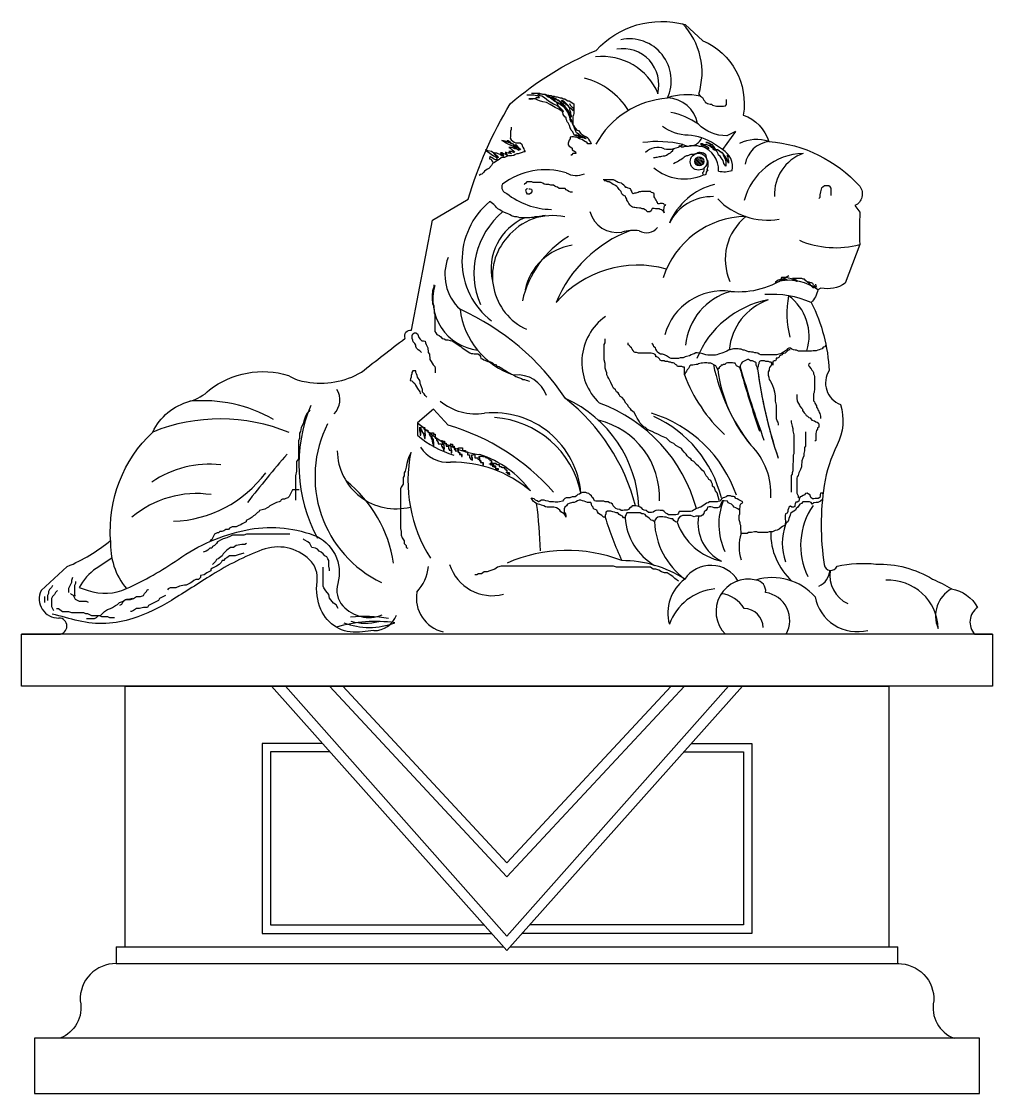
# Model space of a CAD drawing. Extents: x 464 to 1100, y 1691 to 2393.
import ezdxf

# ---------------------------------------------------------------- set-up
doc = ezdxf.new("R2010")
doc.units = 0
doc.header["$LTSCALE"] = 10
doc.header["$MEASUREMENT"] = 0
for name, color, linetype in [('3', 3, 'CONTINUOUS'), ('4', 4, 'CONTINUOUS'), ('7', 7, 'CONTINUOUS')]:
    doc.layers.add(name, color=color, linetype=linetype)

msp = doc.modelspace()

# ---------------------------------------------------------------- hatches: boundary and pattern name
at = {"layer": '3'}
h = msp.add_hatch(dxfattribs=at)
h.set_pattern_fill('ANSI31', color=256, scale=7.423256, style=0)
h.set_pattern_definition([(135, (1224.5491, -2083.4628), (0.65612932, 0.65612932), [])])
h.paths.add_polyline_path([(904.66, 2301.66, 1), (910.57, 2301.66, 1)])

# ---------------------------------------------------------------- linework, layer by layer
for q in [(727.85, 2126.68), (723.17, 2122.29)]:
    msp.add_line((723.17, 2130.53), q, dxfattribs=at)
for points in [[(822.58, 2339.66), (823.13, 2338.57), (824.22, 2337.48), (825.04, 2336.66), (825.04, 2334.75), (824.22, 2335.57), (822.86, 2336.66), (821.76, 2338.02), (820.13, 2339.11), (818.76, 2340.2), (817.95, 2341.02), (817.4, 2341.84), (818.76, 2341.29), (819.58, 2340.48), (820.67, 2339.38), (821.76, 2338.29), (822.04, 2337.48), (822.58, 2336.66), (822.58, 2335.84), (822.86, 2335.02), (823.4, 2334.21), (823.4, 2332.84), (823.67, 2331.48), (823.67, 2330.66), (823.4, 2332.3), (822.31, 2334.48), (820.13, 2337.2), (818.49, 2339.11), (816.58, 2340.75), (815.22, 2341.84), (813.58, 2342.38), (812.76, 2342.93), (811.95, 2343.47), (813.85, 2342.66), (815.22, 2341.57), (816.85, 2340.75), (817.67, 2339.66), (818.76, 2338.57), (819.58, 2338.29), (819.86, 2336.93), (820.4, 2335.84), (821.49, 2334.75), (822.04, 2333.93), (822.86, 2333.12), (822.86, 2332.3), (823.13, 2331.21), (823.13, 2330.12), (823.4, 2329.03), (823.67, 2328.21), (823.67, 2327.39), (823.4, 2328.21), (822.86, 2330.66), (821.49, 2333.93), (819.58, 2336.66), (817.4, 2339.38), (815.76, 2341.29), (813.31, 2342.38), (811.95, 2343.47), (810.85, 2344.56), (810.04, 2344.56), (809.22, 2344.84), (808.13, 2344.84), (807.31, 2345.11), (808.67, 2344.02), (810.31, 2343.2), (813.04, 2341.02), (815.49, 2339.93), (816.85, 2338.84), (818.49, 2337.75), (819.31, 2336.93), (820.13, 2336.39), (820.67, 2335.57), (821.22, 2334.48), (821.76, 2333.12), (822.58, 2332.84), (822.58, 2332.03), (822.86, 2330.66), (823.13, 2329.84), (823.67, 2329.03), (824.22, 2327.39), (824.49, 2326.57), (824.76, 2325.76), (825.58, 2324.39), (825.86, 2323.03), (826.4, 2322.21), (826.67, 2321.39), (826.95, 2320.58), (827.76, 2320.3), (828.58, 2319.76), (829.13, 2318.94), (830.22, 2318.4), (831.04, 2318.12), (831.86, 2317.85), (832.67, 2317.31), (833.49, 2316.49), (832.67, 2316.76), (831.86, 2317.58), (830.76, 2317.58), (829.13, 2318.67), (828.31, 2318.67), (827.49, 2318.94), (825.86, 2318.94), (826.67, 2318.94), (828.58, 2318.12), (829.4, 2317.58), (830.22, 2317.58), (831.04, 2317.31), (831.86, 2317.31), (831.04, 2317.85), (829.95, 2318.4), (829.13, 2318.4), (828.31, 2318.67), (825.86, 2318.67), (825.58, 2319.49), (825.04, 2320.3), (824.76, 2321.12), (823.67, 2322.21), (823.13, 2323.58), (822.58, 2325.21), (821.76, 2326.85), (821.22, 2327.66), (820.95, 2328.48), (820.4, 2329.3), (820.4, 2330.12), (819.58, 2330.93), (818.49, 2332.3), (818.22, 2333.93), (817.67, 2334.75), (816.58, 2335.84), (816.04, 2336.93), (815.49, 2337.75), (814.95, 2338.57), (814.95, 2339.38), (813.85, 2340.75), (812.49, 2342.11), (811.13, 2343.2), (809.49, 2343.47), (807.31, 2344.84), (806.49, 2345.38), (804.85, 2345.65), (801.85, 2345.65), (803.22, 2344.84), (804.58, 2344.56), (806.22, 2343.47), (808.95, 2341.29), (812.22, 2339.38), (814.67, 2338.29), (816.04, 2337.2), (817.13, 2336.11), (818.22, 2335.02), (818.49, 2334.21), (817.13, 2334.75), (815.76, 2335.84), (813.31, 2336.93), (810.04, 2338.84), (807.58, 2340.2), (805.13, 2340.75), (802.95, 2341.29), (801.85, 2341.84), (801.04, 2342.11), (800.22, 2342.66), (796.13, 2342.66), (796.94, 2342.38), (797.76, 2342.66), (798.58, 2342.66), (799.4, 2342.93), (800.22, 2342.93), (801.04, 2343.47), (802.95, 2343.47), (801.85, 2344.56), (801.04, 2344.56), (799.4, 2345.11), (794.76, 2345.11)], [(787.4, 2312.94), (788.22, 2312.13), (788.76, 2311.31), (789.31, 2310.49), (790.13, 2309.95), (790.67, 2309.13), (789.58, 2310.49), (788.49, 2310.76), (787.13, 2311.85), (786.04, 2312.94), (784.67, 2313.49), (784.13, 2314.31), (783.31, 2314.58), (782.49, 2315.13), (781.67, 2315.13), (782.76, 2314.85), (783.58, 2314.04), (784.4, 2313.49), (786.04, 2312.94), (787.13, 2311.85), (787.94, 2311.58), (788.76, 2310.49), (789.04, 2309.67), (789.58, 2308.86), (787.94, 2309.95), (787.13, 2310.49), (785.49, 2311.58), (783.03, 2312.67), (780.85, 2313.76), (779.22, 2314.85), (778.4, 2315.4), (779.49, 2315.4), (780.31, 2315.13), (781.67, 2314.58), (783.31, 2314.04), (784.67, 2313.49), (785.76, 2313.22), (786.04, 2312.4), (787.13, 2310.76), (787.67, 2309.95), (786.85, 2309.95), (785.49, 2310.49), (784.67, 2310.76), (783.03, 2310.76), (784.4, 2309.95), (785.22, 2309.13), (786.04, 2308.58), (786.85, 2307.77), (786.04, 2307.49), (784.67, 2308.04), (783.03, 2308.04), (783.85, 2307.49), (784.67, 2306.68), (783.58, 2306.95), (782.49, 2306.95), (781.67, 2307.22), (780.85, 2307.77), (780.85, 2306.95), (781.67, 2306.4), (781.94, 2305.59), (780.58, 2306.4), (779.49, 2306.68), (778.4, 2307.22), (777.58, 2307.22), (778.4, 2306.4), (779.22, 2305.86), (779.49, 2305.04), (778.67, 2305.04), (777.31, 2306.13), (775.94, 2306.68), (775.13, 2306.95), (774.31, 2306.95), (773.49, 2307.22), (774.03, 2306.4), (775.13, 2305.59), (775.67, 2304.77), (775.94, 2303.95), (775.4, 2304.77), (774.03, 2305.86), (773.22, 2306.95), (771.58, 2308.04), (769.13, 2308.58), (767.76, 2309.13), (768.58, 2308.31), (769.67, 2307.77), (770.49, 2306.95), (771.31, 2306.4), (772.94, 2305.31), (773.76, 2305.04), (774.58, 2304.5), (775.13, 2303.68), (775.13, 2302.86), (774.31, 2302.59), (772.94, 2303.4), (772.13, 2303.95), (771.31, 2304.22), (770.49, 2304.77), (770.22, 2303.4), (771.31, 2303.13), (771.85, 2302.04), (772.4, 2301.22), (772.67, 2301.5)], [(925.77, 2305.67), (926.44, 2304.66), (926.44, 2303.31), (926.78, 2301.96), (926.78, 2300.61), (926.44, 2301.62), (925.77, 2302.63), (925.43, 2303.64), (924.75, 2304.66), (923.4, 2306.68), (922.39, 2307.36), (921.37, 2308.03), (920.36, 2308.71), (918.67, 2309.05), (917.66, 2309.05), (916.65, 2309.72), (918, 2309.72), (919.69, 2309.38), (920.7, 2308.71), (921.71, 2308.03), (922.73, 2307.7), (923.06, 2306.68), (923.4, 2305.67), (924.08, 2304.66), (924.75, 2302.63), (925.09, 2300.94), (925.09, 2298.58), (923.74, 2300.27), (923.4, 2302.29), (922.05, 2303.98), (921.37, 2304.99), (920.36, 2305.67), (920.02, 2306.68), (919.35, 2308.03), (918.33, 2309.05), (917.32, 2309.72), (916.65, 2310.73), (915.63, 2311.41), (914.96, 2312.42), (913.94, 2313.43), (912.93, 2314.11), (911.92, 2314.11), (912.93, 2314.11), (913.94, 2313.77), (914.96, 2313.1), (915.97, 2312.76), (916.98, 2311.41), (917.66, 2310.4), (918.33, 2309.38), (917.32, 2310.06), (916.31, 2310.4), (914.28, 2311.75), (912.59, 2312.42), (910.56, 2312.42), (909.55, 2313.1), (908.54, 2313.1), (909.55, 2312.42), (910.9, 2312.08), (912.59, 2311.41), (913.6, 2311.07), (913.94, 2310.06), (912.59, 2310.4), (911.58, 2310.73), (909.89, 2311.41), (907.86, 2311.41), (906.51, 2311.75), (901.44, 2311.75), (900.43, 2311.41), (898.07, 2311.41), (897.05, 2311.07), (896.04, 2311.07), (895.03, 2311.75), (894.01, 2311.41)], [(890.99, 2309.69), (890.24, 2309.13), (890.05, 2308.39), (889.3, 2307.64), (888.56, 2307.08), (887.81, 2306.52), (887.06, 2306.14), (886.31, 2305.58), (885.57, 2305.21), (884.82, 2305.02), (884.07, 2305.02), (882.95, 2304.84), (882.2, 2304.65), (881.46, 2304.65), (879.96, 2304.28), (879.21, 2304.28), (878.47, 2304.09), (877.72, 2304.09)], [(912.85, 2296.25), (913.41, 2298.49), (913.41, 2301.48), (913.23, 2302.22), (912.66, 2302.97), (912.48, 2303.72), (912.48, 2304.46), (912.29, 2305.21), (911.92, 2305.96), (910.42, 2307.08), (909.67, 2307.26), (908.93, 2307.26), (908.18, 2307.45), (907.43, 2307.45), (906.68, 2307.26), (905.94, 2306.7), (905.19, 2306.52), (904.44, 2306.33), (903.69, 2306.14), (902.2, 2306.14), (901.45, 2305.96), (900.7, 2305.58), (899.96, 2305.4), (899.21, 2305.21), (898.46, 2304.84), (897.71, 2304.46), (897.15, 2303.72), (896.41, 2303.34), (895.66, 2302.78), (894.91, 2302.41), (894.16, 2301.85), (893.42, 2301.48), (892.67, 2301.1), (891.92, 2300.73), (890.8, 2300.17)], [(824.6, 2281.55), (823.36, 2281.55), (822.3, 2281.9), (821.42, 2282.61), (820.53, 2282.96), (819.82, 2283.85), (818.94, 2283.85), (817.7, 2284.02), (815.93, 2284.02), (814.86, 2284.73), (813.98, 2285.09), (813.09, 2285.44), (812.21, 2286.15), (810.44, 2286.15), (809.2, 2286.5), (807.25, 2286.5), (806.19, 2286.86), (805.3, 2287.39), (804.06, 2287.74), (800.16, 2287.74), (798.92, 2287.92), (798.04, 2288.27), (794.67, 2288.27), (794.14, 2287.39), (793.26, 2286.68), (793.08, 2286.5)], [(806.72, 2266.33), (804.95, 2265.97), (804.06, 2265.62), (803, 2265.62), (802.11, 2265.26), (799.99, 2265.26), (799.1, 2264.91), (797.86, 2264.91), (796.62, 2264.73), (790.07, 2264.73), (789.01, 2265.09), (788.12, 2265.26), (786.88, 2265.26), (784.76, 2265.97), (783.87, 2266.68), (782.99, 2267.21), (781.75, 2267.56), (780.15, 2268.27), (778.91, 2268.63), (778.03, 2269.33), (776.96, 2270.04), (775.72, 2270.57), (774.84, 2271.46), (774.13, 2272.34), (773.07, 2273.4), (772.18, 2274.11), (771.3, 2274.82), (770.41, 2275.35), (770.41, 2275.53)], [(983.83, 2221.32), (984.04, 2220.22), (984.48, 2219.35), (983.61, 2219.79), (982.51, 2220.88), (982.07, 2221.76), (981.2, 2222.19), (980.11, 2222.41), (979.23, 2222.85), (979.45, 2221.76), (980.11, 2220.88), (981.2, 2220.44), (981.86, 2219.57), (982.51, 2218.69), (981.64, 2219.57), (980.76, 2220.44), (980.11, 2221.76), (978.79, 2222.41), (977.26, 2223.72), (976.6, 2224.6), (975.73, 2224.6), (974.85, 2225.04), (968.73, 2225.04), (970.04, 2224.6), (971.35, 2223.94), (972.23, 2223.29), (971.35, 2223.07), (970.48, 2223.94), (969.16, 2224.38), (968.07, 2224.82), (966.1, 2225.25), (965.01, 2225.69), (961.5, 2225.69), (961.07, 2224.82), (963.69, 2224.82), (964.57, 2224.6), (965.44, 2223.94), (964.57, 2223.72), (963.26, 2224.16), (960.19, 2224.16), (959.32, 2223.94), (958.44, 2223.29), (957.57, 2222.63), (957.35, 2222.19)], [(733.72, 2220.89), (733.72, 2219.24), (733.39, 2218.26), (733.06, 2216.94), (733.06, 2215.96), (732.74, 2214.65), (732.74, 2211.03), (733.06, 2209.39), (733.06, 2208.41), (733.72, 2207.09), (733.72, 2205.78), (734.05, 2204.14), (734.05, 2202.49), (734.38, 2201.51), (734.38, 2190.34), (735.04, 2189.36), (735.69, 2188.37), (737.34, 2187.72), (738.32, 2186.73), (739.31, 2185.74), (740.62, 2185.42), (741.61, 2184.76), (742.92, 2184.76), (744.57, 2184.43), (745.55, 2184.1), (746.54, 2183.77), (747.52, 2183.12), (748.51, 2182.46), (749.5, 2181.8), (750.48, 2181.15), (751.47, 2180.49), (752.45, 2179.5), (753.44, 2178.85), (756.4, 2176.88), (757.38, 2176.22), (758.37, 2175.89), (759.35, 2175.89), (760.34, 2175.56), (762.64, 2175.56), (763.63, 2174.91), (764.28, 2173.92), (764.61, 2172.61), (765.6, 2172.28), (766.58, 2171.62), (767.57, 2171.29), (769.21, 2170.64), (770.86, 2170.31), (772.17, 2169.65), (773.16, 2168.99), (774.14, 2168.67), (775.13, 2167.68), (776.44, 2167.35), (777.43, 2166.7), (778.41, 2166.37), (779.4, 2165.38), (780.39, 2165.05), (781.37, 2164.4), (782.36, 2163.74), (783.67, 2163.08), (784.66, 2162.43), (785.64, 2162.1), (787.62, 2160.78), (789.26, 2160.13), (791.23, 2159.47), (792.22, 2158.81), (793.2, 2158.81), (794.19, 2158.49), (795.17, 2158.16), (796.16, 2157.83), (796.49, 2157.5)], [(920.73, 2079.78), (920.11, 2082.25), (919.49, 2084.72), (918.25, 2085.96), (917.64, 2087.81), (916.4, 2089.04), (916.4, 2090.28), (915.78, 2091.51), (915.17, 2092.75), (913.93, 2093.37), (913.31, 2094.6), (912.08, 2095.84), (911.46, 2097.07), (910.84, 2098.31), (909.61, 2099.54), (908.37, 2100.78), (907.13, 2102.01), (905.9, 2103.25), (904.05, 2105.1), (902.81, 2105.72), (902.19, 2106.95), (900.96, 2107.57), (899.72, 2108.8), (899.1, 2110.04), (897.87, 2111.27), (896.63, 2112.51), (896.01, 2113.74), (894.78, 2114.36), (892.31, 2115.59), (891.07, 2116.83), (889.84, 2117.45), (888.6, 2118.06), (887.36, 2119.3), (886.13, 2120.53), (883.04, 2121.77), (880.57, 2123), (878.71, 2123.62), (876.86, 2124.86), (875.01, 2125.47), (873.77, 2126.09), (872.54, 2127.33), (871.3, 2127.94), (870.06, 2129.18), (868.83, 2130.41), (868.21, 2131.65), (866.98, 2133.5), (866.36, 2134.73), (865.12, 2137.2), (863.27, 2138.44), (862.65, 2139.67), (861.42, 2140.91), (860.8, 2142.14), (859.56, 2143.38), (858.33, 2145.85), (857.09, 2147.08), (855.86, 2147.7), (855.24, 2148.94), (854.62, 2150.17), (853.38, 2150.79), (852.77, 2152.02), (851.53, 2153.26), (850.91, 2154.49), (849.68, 2156.96), (849.06, 2158.2), (848.44, 2159.43), (847.82, 2160.67), (847.21, 2161.9), (847.21, 2163.14), (846.59, 2164.37), (845.97, 2166.22), (845.97, 2169.31), (845.35, 2171.78), (845.35, 2181.66), (845.97, 2182.9), (845.97, 2185.37)], [(967.28, 2178.24), (966.44, 2178.24), (965.6, 2177.82), (963.92, 2176.15), (962.24, 2175.73), (961.82, 2174.89), (960.98, 2174.47), (960.14, 2174.05), (959.72, 2173.21), (958.88, 2172.79), (958.04, 2172.79), (958.04, 2171.95), (957.62, 2171.11), (956.78, 2171.11), (955.94, 2170.69), (955.94, 2168.18), (955.94, 2169.02), (955.1, 2169.44), (954.69, 2170.27), (953.85, 2170.27), (953.01, 2170.69), (951.33, 2170.69), (950.49, 2171.11), (947.97, 2171.11), (947.13, 2170.69), (946.71, 2169.85), (946.71, 2169.02), (946.29, 2168.18), (946.29, 2167.34), (945.87, 2166.5), (945.87, 2165.66), (945.87, 2166.5), (945.45, 2167.34), (945.03, 2168.18), (945.03, 2169.85), (944.19, 2170.27), (942.51, 2171.11), (941.26, 2171.11), (940, 2171.95), (939.16, 2171.95), (937.48, 2171.11), (936.64, 2170.69), (935.8, 2170.27), (935.38, 2169.44), (934.96, 2168.6), (934.54, 2167.76), (934.54, 2166.92), (933.7, 2166.92), (932.86, 2167.34), (932.02, 2167.76), (931.6, 2168.6), (931.18, 2169.44), (930.34, 2169.44), (929.51, 2169.85), (926.15, 2169.85), (925.31, 2169.44), (924.47, 2168.6), (923.63, 2168.6), (922.79, 2168.18), (921.95, 2168.18), (921.53, 2167.34), (920.69, 2166.92), (920.69, 2166.08), (919.85, 2166.08), (919.85, 2165.24), (919.43, 2166.08), (918.59, 2167.76), (915.24, 2169.44), (913.56, 2169.44), (912.72, 2169.85), (911.04, 2169.85), (909.78, 2169.44), (908.94, 2169.44), (907.26, 2169.02), (906.42, 2168.6), (905.58, 2168.6), (903.49, 2168.18), (902.23, 2168.18), (901.39, 2167.76), (900.97, 2166.92), (900.55, 2166.08), (899.71, 2165.24), (899.29, 2164.4), (898.87, 2163.56), (898.45, 2162.72), (898.03, 2161.89), (898.03, 2166.92), (897.19, 2166.92), (896.35, 2167.34), (893.41, 2167.34), (892.99, 2168.18), (892.15, 2168.6), (891.32, 2169.44), (890.48, 2169.85), (889.64, 2169.85), (888.8, 2170.27), (887.96, 2170.27), (887.12, 2170.69), (885.44, 2170.69), (884.6, 2171.11), (882.92, 2171.11), (882.08, 2171.53), (881.66, 2172.37), (880.82, 2173.21), (879.98, 2173.63), (879.14, 2173.63), (879.14, 2174.47), (878.73, 2175.31), (877.89, 2175.73), (876.21, 2176.15), (867.81, 2176.15), (866.55, 2176.57), (865.72, 2176.57), (864.88, 2176.98), (864.46, 2177.82), (863.62, 2178.66), (863.2, 2179.5), (862.36, 2180.34), (861.94, 2181.18), (861.1, 2181.6), (861.1, 2182.86)], [(980.3, 2169.59), (979.45, 2169.02), (979.17, 2168.17), (979.74, 2167.32), (980.87, 2165.91), (981.43, 2165.06), (982, 2164.21), (982.57, 2163.36), (982.57, 2162.51), (982.85, 2161.66), (983.13, 2160.82), (983.13, 2152.04), (982.85, 2151.19), (982.85, 2150.35), (982.57, 2149.5), (982.57, 2144.97), (983.13, 2144.12), (983.42, 2143.27), (984.55, 2141.57), (984.55, 2140.72), (985.12, 2139.88), (985.4, 2139.03), (985.97, 2138.18), (986.25, 2137.33), (986.53, 2136.48), (986.81, 2135.63), (987.1, 2134.78), (987.1, 2133.37)], [(959.63, 2128.84), (959.63, 2129.69), (959.35, 2130.82), (958.78, 2131.67), (958.22, 2133.08), (958.22, 2142.14), (957.65, 2144.69), (957.65, 2148.08), (957.08, 2150.63), (956.52, 2152.89), (955.95, 2154.59), (954.82, 2157.14), (954.25, 2157.99), (953.69, 2158.83), (953.4, 2160.25), (953.12, 2161.38), (953.12, 2163.93), (953.69, 2165.06), (953.69, 2165.91), (953.97, 2166.76), (954.54, 2167.61), (955.1, 2168.46), (955.1, 2169.02)], [(971.52, 2148.93), (971.52, 2146.38), (971.81, 2144.97), (972.09, 2144.12), (973.22, 2142.14), (973.51, 2141.29), (974.64, 2140.16), (975.21, 2139.31), (975.21, 2138.46), (976.34, 2137.05), (977.19, 2136.2), (977.75, 2135.35), (978.6, 2134.78), (979.45, 2133.93), (980.3, 2133.65), (981.43, 2132.23), (982.28, 2131.95), (983.13, 2131.67), (983.98, 2131.1), (984.83, 2130.82), (985.68, 2130.25), (985.97, 2129.4), (985.97, 2127.71), (985.12, 2127.14), (985.12, 2126.29), (984.55, 2125.44), (984.27, 2124.59), (983.98, 2123.18), (983.98, 2118.93), (983.42, 2118.37)], [(652.59, 2139.06), (651.97, 2137.82), (650.74, 2136.59), (649.5, 2134.12), (648.89, 2132.27), (648.27, 2129.8), (647.03, 2127.33), (646.41, 2124.86), (645.8, 2123.62), (645.8, 2120.53), (645.18, 2118.68), (645.18, 2106.95), (643.94, 2105.1), (643.94, 2098.92), (643.33, 2095.84), (643.33, 2079.78)], [(724.35, 2127.63), (724.35, 2125.03), (724.64, 2125.03), (724.64, 2124.17), (724.93, 2124.17), (724.93, 2122.44), (725.22, 2122.44), (725.22, 2127.63), (725.22, 2126.19), (725.8, 2126.19), (725.8, 2125.32), (726.09, 2125.32), (726.09, 2124.46), (726.66, 2124.46), (726.66, 2123.59), (726.95, 2123.59), (726.95, 2122.73), (727.24, 2122.73), (727.24, 2121.86), (727.53, 2121.86), (727.53, 2121), (727.82, 2121), (727.82, 2120.13), (728.1, 2120.13), (728.1, 2121.86), (728.39, 2121.86), (728.39, 2123.3), (728.1, 2123.3), (728.1, 2125.9), (727.82, 2125.9), (727.82, 2127.63), (727.82, 2126.47), (728.1, 2126.47), (728.1, 2125.61), (729.83, 2125.61), (729.83, 2124.46), (730.7, 2124.46), (730.7, 2122.73), (731.28, 2122.73), (731.28, 2121.86), (731.85, 2121.86), (731.85, 2121), (732.14, 2121), (732.14, 2120.13), (732.43, 2120.13), (732.43, 2119.27), (732.72, 2119.27), (732.72, 2118.12), (733.01, 2118.12), (733.01, 2116.96), (733.29, 2116.96), (733.29, 2114.95), (733.87, 2114.95), (733.87, 2118.12), (733.58, 2118.12), (733.58, 2119.84), (733.01, 2119.84), (733.01, 2120.71), (732.72, 2120.71), (732.72, 2122.73), (732.14, 2122.73), (732.14, 2123.59), (731.56, 2123.59), (732.43, 2123.59), (732.43, 2123.88), (733.58, 2123.88), (733.58, 2123.01), (734.74, 2123.01), (734.74, 2120.42), (735.6, 2120.42), (735.6, 2118.98), (736.18, 2118.98), (736.18, 2118.12), (736.76, 2118.12), (736.76, 2116.67), (738.77, 2116.67), (738.77, 2115.23), (739.35, 2115.23), (739.35, 2114.37), (739.93, 2114.37), (739.93, 2113.22), (740.22, 2113.22), (740.22, 2112.35), (740.5, 2112.35), (740.5, 2113.5), (740.79, 2113.5), (740.79, 2114.37), (740.5, 2114.37), (740.5, 2116.1), (739.93, 2116.1), (739.93, 2116.96), (739.64, 2116.96), (739.64, 2117.83), (739.35, 2117.83), (739.35, 2118.69), (738.77, 2118.69), (739.64, 2118.69), (739.64, 2118.4), (740.79, 2118.4), (740.79, 2117.25), (741.95, 2117.25), (741.95, 2115.23), (743.39, 2115.23), (743.39, 2113.5), (743.96, 2113.5), (743.96, 2112.64), (745.12, 2112.64), (745.12, 2110.91), (745.69, 2110.91), (745.69, 2112.64), (745.41, 2112.64), (745.41, 2113.5), (745.12, 2113.5), (745.12, 2115.52), (744.83, 2115.52), (744.83, 2116.39), (744.54, 2116.39), (745.98, 2116.39), (745.98, 2115.23), (747.14, 2115.23), (747.14, 2113.22), (747.71, 2113.22), (747.71, 2112.06), (749.73, 2112.06), (749.73, 2111.2), (750.6, 2111.2), (750.6, 2109.76), (752.04, 2109.76), (752.04, 2108.32), (752.33, 2108.32), (752.33, 2109.76), (751.17, 2109.76), (751.17, 2110.91), (750.02, 2110.91), (750.02, 2112.64), (749.73, 2112.64), (749.73, 2113.5), (749.16, 2113.5), (750.02, 2113.5), (750.02, 2114.08), (752.62, 2114.08), (752.62, 2112.35), (754.63, 2112.35), (754.63, 2111.49), (755.79, 2111.49), (755.79, 2109.47), (757.23, 2109.47), (757.23, 2107.45), (757.81, 2107.45), (757.81, 2106.59), (758.96, 2106.59), (758.96, 2105.72), (758.96, 2106.88), (759.25, 2106.88), (759.25, 2107.74), (758.67, 2107.74), (758.67, 2109.47), (759.54, 2109.47), (759.54, 2109.76), (760.69, 2109.76), (760.69, 2107.45), (762.71, 2107.45), (762.71, 2106.59), (763.57, 2106.59), (763.57, 2106.01), (764.44, 2106.01), (764.44, 2104.57), (765.88, 2104.57), (765.88, 2102.84), (766.46, 2102.84), (766.46, 2104.28), (764.73, 2104.28), (764.73, 2105.43), (763.86, 2105.43), (763.86, 2107.45), (763.57, 2107.45), (763.57, 2108.32), (763.29, 2108.32), (764.15, 2108.32), (764.15, 2108.6), (765.88, 2108.6), (765.88, 2108.32), (767.61, 2108.32), (767.61, 2107.74), (768.48, 2107.74), (768.48, 2107.45), (769.34, 2107.45), (769.34, 2106.88), (770.5, 2106.88), (770.5, 2105.72), (771.65, 2105.72), (771.65, 2103.71), (772.8, 2103.71), (772.8, 2102.26), (774.24, 2102.26), (774.24, 2100.53), (775.97, 2100.53), (775.97, 2099.67), (774.53, 2099.67), (774.53, 2101.11), (773.67, 2101.11), (773.67, 2101.69), (772.51, 2101.69), (772.51, 2102.84), (771.07, 2102.84), (771.07, 2103.42), (770.21, 2103.42), (770.21, 2103.71), (771.07, 2103.71), (771.07, 2104.28), (772.23, 2104.28), (772.23, 2103.99), (774.53, 2103.99), (774.53, 2103.42), (775.4, 2103.42), (775.4, 2103.13), (776.55, 2103.13), (776.55, 2101.98), (777.99, 2101.98), (777.99, 2101.4), (778.86, 2101.4), (778.86, 2101.11), (780.01, 2101.11), (780.01, 2100.25), (780.88, 2100.25), (780.88, 2099.38), (781.74, 2099.38), (781.74, 2097.94), (782.03, 2097.94), (782.03, 2097.08), (783.47, 2097.08), (783.47, 2096.21), (783.47, 2097.65), (781.45, 2097.65), (781.45, 2098.23)], [(967.84, 2131.95), (967.84, 2130.82), (968.41, 2128.27), (968.98, 2126.86), (968.98, 2125.16), (969.54, 2122.61), (969.54, 2110.16), (969.26, 2109.31), (969.26, 2104.79), (968.98, 2103.94), (968.98, 2099.13), (968.41, 2097.71), (968.41, 2096.86), (967.84, 2096.01), (967.84, 2084.98)], [(977.19, 2124.59), (977.19, 2115.26), (976.62, 2114.41), (976.62, 2112.14), (976.05, 2110.45), (976.05, 2108.75), (975.49, 2107.33), (974.92, 2105.63), (974.92, 2104.22), (974.64, 2103.37), (974.64, 2101.67), (974.07, 2099.97), (972.94, 2097.71), (972.37, 2096.01), (971.81, 2095.16), (971.52, 2094.32), (971.52, 2084.41), (972.09, 2083.56), (972.37, 2082.71), (972.37, 2081.3)], [(718.7, 2110.65), (717.46, 2108.18), (716.85, 2106.33), (716.23, 2103.86), (715.61, 2101.39), (714.99, 2098.92), (714.37, 2097.69), (714.37, 2095.84), (713.76, 2094.6), (713.76, 2090.28), (712.52, 2088.43), (711.9, 2087.19), (711.9, 2061.26), (712.52, 2059.41), (712.52, 2056.94), (713.14, 2055.08), (714.37, 2053.23), (714.37, 2051.38), (715.61, 2050.15), (715.61, 2048.91), (716.85, 2048.29)], [(934.12, 2073.32), (933.03, 2074.05), (931.58, 2074.77), (930.5, 2075.14), (929.77, 2076.22), (928.68, 2077.31), (927.6, 2077.67), (926.51, 2078.03), (926.15, 2079.12), (923.97, 2079.48), (922.89, 2079.48), (922.16, 2078.4), (921.8, 2077.31), (921.44, 2076.22), (920.71, 2075.14), (919.62, 2074.77), (917.45, 2074.77), (916.36, 2075.14), (915.27, 2075.5), (914.19, 2075.5), (913.1, 2075.14), (912.74, 2074.05), (912.01, 2072.96), (910.93, 2072.24), (910.56, 2071.15), (909.84, 2070.07), (908.75, 2069.34), (905.49, 2069.34), (904.4, 2068.98), (903.32, 2069.34), (902.23, 2069.7), (896.79, 2069.7), (895.71, 2069.34), (894.62, 2068.62), (893.89, 2067.53), (893.53, 2066.44), (893.17, 2065.36), (892.08, 2065.72), (891, 2066.44), (890.27, 2067.53), (889.18, 2067.53), (887.01, 2068.25), (885.92, 2068.62), (884.83, 2068.62), (883.75, 2068.98), (881.57, 2068.98), (880.49, 2068.62), (879.4, 2067.89), (878.67, 2066.81), (878.31, 2065.72), (877.22, 2066.44), (876.14, 2066.81), (875.05, 2067.89), (873.96, 2068.62), (872.88, 2069.34), (872.15, 2070.43), (871.06, 2070.79), (869.98, 2070.79), (868.89, 2071.51), (860.19, 2071.51), (859.83, 2070.43), (859.11, 2069.34), (859.11, 2068.25), (858.02, 2068.25), (857.29, 2069.34), (856.21, 2069.7), (855.12, 2070.43), (854.39, 2071.51), (853.31, 2071.51), (852.22, 2071.88), (851.13, 2072.24), (849.68, 2072.6), (847.51, 2072.6), (846.42, 2071.88), (846.42, 2070.79), (846.06, 2069.7), (846.06, 2068.62), (844.97, 2068.62), (843.89, 2069.7), (842.8, 2070.43), (841.71, 2071.15), (840.99, 2072.24), (840.62, 2073.32), (838.45, 2074.05), (838.09, 2075.14), (837.36, 2076.22), (837, 2077.31), (836.64, 2078.4), (834.46, 2078.4), (833.38, 2078.76), (832.29, 2079.12), (831.2, 2079.48), (830.11, 2079.84), (829.03, 2079.84), (827.94, 2079.48), (826.85, 2078.76), (825.77, 2078.4), (824.68, 2078.4), (822.5, 2077.67), (821.42, 2077.31), (820.69, 2076.22), (819.61, 2075.14), (819.24, 2074.05), (819.24, 2071.88), (819.97, 2070.79), (820.33, 2069.7), (820.33, 2068.62), (819.97, 2069.7), (819.24, 2070.79), (818.16, 2071.51), (817.07, 2072.24), (816.34, 2073.32), (815.26, 2074.05), (814.17, 2074.77), (812.36, 2075.14), (808.01, 2075.14), (806.92, 2075.5), (805.83, 2076.22), (804.39, 2076.58), (803.3, 2076.95), (802.21, 2077.31), (801.12, 2077.67), (800.04, 2078.4), (798.95, 2079.12), (798.22, 2080.21), (797.5, 2081.29)], [(988.48, 2080.21), (987.03, 2079.12), (985.22, 2078.4), (984.13, 2078.4), (982.68, 2078.03), (981.59, 2077.31), (980.87, 2078.4), (979.78, 2078.76), (975.43, 2078.76), (974.71, 2077.67), (973.62, 2077.31), (972.17, 2075.14), (971.08, 2074.41), (970.72, 2073.32), (969.63, 2072.6), (968.55, 2071.88), (967.46, 2071.15), (967.1, 2070.07), (966.73, 2068.98), (966.37, 2067.89), (966.01, 2066.81), (965.65, 2065.72), (964.56, 2065), (964.2, 2063.91), (963.83, 2063.55)], [(639.62, 2057.55), (611.2, 2057.55), (609.35, 2056.94), (601.93, 2056.94), (600.7, 2056.32), (598.22, 2055.08), (595.75, 2054.47), (594.52, 2053.85), (592.05, 2052.62), (591.43, 2051.38), (590.19, 2050.15), (588.96, 2049.53), (588.34, 2048.29), (587.1, 2048.29), (585.87, 2047.06), (584.63, 2046.44), (582.78, 2045.82)], [(611.2, 2051.38), (609.96, 2050.76), (608.11, 2050.76), (604.4, 2050.15), (602.55, 2048.91), (600.7, 2048.91), (598.22, 2047.06), (596.99, 2045.82), (595.75, 2044.59), (595.14, 2043.35), (592.66, 2041.5), (591.43, 2040.88), (590.81, 2039.65), (588.96, 2037.8)], [(665.57, 2033.47), (665.57, 2034.71), (664.95, 2036.56), (664.95, 2040.27), (664.33, 2041.5), (663.71, 2042.74), (662.48, 2043.35), (661.24, 2044.59), (660.01, 2045.82), (658.77, 2046.44), (657.54, 2047.68), (656.3, 2048.29), (653.83, 2048.91), (653.21, 2050.15), (652.59, 2051.38), (651.36, 2052.62), (648.89, 2053.85), (648.27, 2054.47)], [(609.35, 2045.21), (605.64, 2043.97), (603.78, 2043.35), (600.08, 2043.35), (598.22, 2042.12), (596.99, 2041.5), (596.37, 2040.27), (595.14, 2040.27), (594.52, 2039.03), (593.28, 2037.8), (591.43, 2036.56), (588.96, 2035.33), (587.72, 2034.71), (587.72, 2033.47), (585.25, 2032.24), (583.4, 2031), (580.93, 2030.39), (580.93, 2029.15), (579.69, 2027.92), (577.84, 2027.92), (576.6, 2027.3), (575.37, 2026.07), (574.13, 2025.45), (572.89, 2024.83), (571.66, 2024.21), (570.42, 2024.21), (567.33, 2023.6), (564.86, 2022.36), (561.16, 2022.36), (559.92, 2021.74), (559.3, 2021.13)], [(894.16, 2026.68), (891.69, 2028.53), (890.45, 2029.77), (888.6, 2031), (886.75, 2032.24), (884.89, 2032.24), (883.04, 2032.86), (881.19, 2034.09), (879.33, 2034.71), (877.48, 2034.71), (875.63, 2035.94), (853.38, 2035.94), (851.53, 2036.56), (778.01, 2036.56), (775.54, 2035.94), (773.69, 2034.71), (770.6, 2033.47), (768.74, 2032.86), (766.89, 2032.86), (765.04, 2031.62), (763.18, 2031.62), (761.95, 2031), (760.71, 2031)], [(497.09, 2029.15), (496.43, 2027.19), (496.43, 2025.88), (495.12, 2023.26), (494.47, 2021.95), (494.47, 2019.33)], [(671.13, 2008.78), (669.89, 2011.25), (668.04, 2012.48), (665.57, 2015.57), (664.95, 2018.04), (663.1, 2020.51), (661.86, 2022.36), (661.24, 2023.6), (661.24, 2035.94)], [(483.99, 2023.92), (483.34, 2022.61), (482.03, 2021.3), (481.37, 2019.99), (481.37, 2018.68), (480.72, 2017.37), (480.72, 2014.1)], [(499.05, 2026.53), (499.05, 2025.22), (498.4, 2023.92), (498.4, 2017.37), (499.05, 2017.37)], [(478.75, 2016.72), (478.75, 2012.79)], [(487.27, 2020.64), (485.96, 2019.33), (485.3, 2018.03), (483.99, 2016.72), (483.34, 2015.41), (483.34, 2010.17), (484.65, 2007.56)], [(507.57, 2012.79), (506.26, 2013.44), (501.67, 2013.44), (500.36, 2014.1), (499.05, 2014.75), (497.74, 2017.37), (496.43, 2018.03), (495.78, 2018.68)], [(506.26, 2002.32), (511.49, 2002.32), (512.8, 2002.97), (514.11, 2004.28), (515.42, 2004.28), (516.73, 2005.59), (518.04, 2006.9), (520.01, 2008.21), (521.97, 2008.86), (523.28, 2009.52), (525.25, 2010.83), (526.55, 2011.48), (527.86, 2012.79), (529.83, 2013.44), (531.79, 2014.75), (535.07, 2014.75), (537.03, 2015.41), (539, 2016.72), (541.62, 2016.72), (543.58, 2017.37), (544.23, 2018.68), (545.54, 2019.99), (546.2, 2021.3), (546.85, 2021.3)], [(536.38, 2015.41), (533.76, 2014.75), (532.45, 2014.75), (531.14, 2014.1), (529.83, 2012.79), (529.17, 2011.48), (527.86, 2010.83)], [(557.99, 2017.37), (556.68, 2016.72), (555.37, 2016.06), (554.06, 2015.41), (553.4, 2014.1), (552.09, 2013.44), (550.78, 2012.79), (549.47, 2012.14), (548.16, 2011.48), (546.85, 2010.83), (546.2, 2009.52), (543.58, 2009.52), (540.96, 2008.86), (539, 2008.86), (537.03, 2007.56), (535.72, 2006.9), (535.07, 2006.9)], [(486.61, 2008.86), (487.92, 2008.86), (490.54, 2006.9), (494.47, 2006.9), (496.43, 2006.25), (504.29, 2006.25), (505.6, 2005.59), (506.91, 2005.59), (509.53, 2004.28), (514.77, 2004.28), (516.08, 2003.63), (520.01, 2003.63), (521.32, 2002.97), (524.59, 2002.97)], [(636.68, 1958.09), (781.74, 1794.31), (926.81, 1958.09)], [(889.31, 1958.09), (781.74, 1842.36), (674.18, 1958.09)]]:
    msp.add_lwpolyline(points, dxfattribs=at)
for centre, radius, start, end in [((857.72, 2351.92), 23.51, 345.32917, 99.96199), ((844.15, 2330.63), 39.73, 22.70518, 96.35394), ((899.27, 2307.6), 37.77, 76.29381, 109.12933), ((890.78, 2285.19), 57.93, 93.98053, 151.40938), ((885.93, 2322.22), 21.08, 11.47125, 87.38525), ((880.37, 2244.29), 70.37, 76.35566, 97.96358), ((887.48, 2325.89), 16.26, 259.91029, 305.6832), ((945.19, 2291.26), 24.76, 71.08944, 116.72427), ((955.71, 2296.46), 18.39, 97.79635, 169.27058), ((977.21, 2265.5), 41.47, 92.0656, 165.23544), ((985.49, 2280.04), 28.62, 109.96812, 182.53388), ((806.92, 2249.4), 46.74, 73.07659, 127.09347), ((782.6, 2284.82), 4.28, 154.29146, 256.1375), ((802.42, 2236.72), 50.17, 129.64575, 231.97647), ((811.82, 2319.21), 49, 231.8767, 268.79387), ((916.18, 2247.22), 31.37, 88.39151, 153.59367), ((952.46, 2308.85), 45.62, 224.14148, 279.50115), ((812.44, 2228.42), 52.36, 129.82712, 203.11225), ((807.81, 2231.19), 36.53, 113.3331, 192.65548), ((938.77, 2208.17), 57.34, 90.54, 162.57657), ((960.43, 2237.53), 35.72, 128.42885, 203.92007), ((892.52, 2176.76), 85.08, 110.54917, 157.55188), ((810.46, 2226.5), 38.26, 138.42829, 245.46222), ((856.9, 2195.67), 66.7, 121.44817, 167.35535), ((830.29, 2209.59), 37.59, 98.83803, 167.85392), ((996.9, 2304.95), 59.8, 246.69782, 285.37745), ((867.38, 2162.96), 70.75, 74.54828, 139.13503), ((923, 2177.58), 39.34, 82.26673, 164.47818), ((939.24, 2177.27), 40.79, 105.56394, 174.38094), ((955.24, 2151.01), 63.6, 66.10225, 94.09507), ((1024.81, 2202.01), 59.79, 168.75747, 195.05773), ((947.25, 2187.41), 32.36, 342.41903, 54.22075), ((682.52, 2053.79), 165.86, 33.91768, 65.60267), ((964.58, 2149), 63.09, 100.8696, 157.93335), ((965.59, 2174.74), 38.45, 109.61135, 174.93763), ((1041.35, 2194.47), 127.09, 191.74558, 218.22932), ((1012.47, 2176.37), 93.28, 186.85414, 220.47567), ((1629.2, 2360.5), 721.53, 195.56261, 199.05784), ((1611.01, 2359.86), 703.45, 195.91898, 200.00417), ((1258.54, 2207.42), 315.49, 187.37562, 198.49638), ((1253.91, 2206.11), 310.69, 187.48124, 198.53848), ((788.58, 2141.75), 20.11, 19.31788, 96.01881), ((992.47, 2197.06), 100.78, 200.42943, 227.38682), ((659.04, 2145.54), 13.22, 316.54601, 30.76589), ((582.73, 2052.41), 92.55, 60.1254, 95.35889), ((745.69, 2102.94), 100.28, 157.24111, 208.57427), ((738.82, 2043.33), 131.25, 14.50639, 51.70201), ((786.76, 2072.07), 81.43, 2.46442, 65.78584), ((807.21, 2047.44), 102.16, 15.23693, 69.95194), ((772.9, 2079.65), 57.43, 4.84377, 95.81189), ((850.92, 2054.86), 85.83, 19.18079, 72.69629), ((844.53, 2061.99), 79.99, 13.9731, 65.37514), ((593.96, 2015), 118.04, 67.5842, 112.01623), ((732.91, 2095.19), 76.93, 153.22624, 244.2466), ((702.61, 1988.58), 146.02, 41.3799, 73.85205), ((769.4, 2072.05), 62, 11.58822, 86.13132), ((829.77, 2081.69), 51.85, 357.42688, 76.66187), ((764.46, 2169.89), 63.02, 229.05809, 253.914), ((909.5, 2084.03), 45.12, 356.5336, 44.80734), ((709.07, 2112.66), 38.49, 180.77649, 284.08061), ((810.69, 2092.51), 93.84, 168.43636, 212.65459), ((623.47, 2026.04), 84.88, 8.46203, 51.50072), ((961.99, 2064.1), 41.52, 158.24881, 205.44369), ((1020.21, 2050.14), 46.15, 145.39178, 205.97032), ((1043.45, 2127.95), 206.11, 196.72964, 205.17748), ((897.67, 2070.63), 38.64, 183.52508, 240.05552), ((927.88, 2067.85), 49.61, 182.46167, 233.14613), ((930.91, 2079.08), 40.16, 199.98359, 257.5157), ((934.94, 2065), 28.16, 171.12492, 243.16489), ((963.06, 2049.16), 29.3, 162.37438, 196.78697), ((997.08, 2058.32), 42.64, 179.10944, 227.6284), ((998.06, 2051.53), 36.05, 159.92537, 199.57118), ((701.98, 2039.23), 28.49, 316.63171, 354.20739), ((772.05, 2046.48), 29.21, 197.32792, 284.72407), ((980.37, 2035.16), 13.01, 296.00339, 354.23748), ((1013.62, 2030.71), 20.54, 171.19146, 244.9834), ((914.81, 2006.02), 27.72, 127.01311, 195.56983), ((1031.68, 1994.97), 32.45, 1.51298, 93.05778), ((745.29, 2015.84), 22.92, 170.40628, 256.5041), ((921.05, 1986.89), 34.95, 95.18913, 160.46591), ((1082.97, 2003.95), 20.53, 119.26566, 203.30333)]:
    msp.add_arc(centre, radius, start, end, dxfattribs=at)
at = {"layer": '4'}
for p, q in [((1099.76, 1992.06), (463.73, 1992.06)), ((531.34, 1958.09), (1032.15, 1958.09)), ((1032.15, 1787.42), (1032.15, 1958.09)), ((525.8, 1787.42), (531.34, 1787.42)), ((783.88, 1787.42), (1037.69, 1787.42)), ((784.52, 1787.42), (784.52, 1787.42)), ((1037.69, 1776.33), (1037.69, 1787.42)), ((1091.28, 1727.45), (472.2, 1727.45)), ((472.2, 1727.45), (472.2, 1691.25)), ((1091.28, 1691.25), (1091.28, 1727.45)), ((472.2, 1691.25), (1091.28, 1691.25))]:
    msp.add_line(p, q, dxfattribs=at)
for points in [[(476.59, 2020.65), (493.68, 2036.34, 0.074417), (522.16, 2053.48, -0.225103), (549.71, 2124.44, -0.220919), (574.08, 2144.56, 0.121177), (586.8, 2151.97, -0.244932), (638.72, 2161.5, 0.114689), (650.38, 2157.27, 0.179472), (686.41, 2163.62, -0.004356), (715.02, 2185.86, -0.606729), (719.26, 2191.16), (733.04, 2263.17), (756.35, 2276.94, -0.065623), (783.9, 2339.42, -0.076704), (840.06, 2374.37, -0.279348), (898.35, 2391.31), (910, 2380.72, -0.345123), (936.49, 2332.01, -0.2383), (953.22, 2314.68, -0.192762), (1012.79, 2285.41, -0.472857), (1009.61, 2272.7), (1012.79, 2268.47, 0.0109), (1012.76, 2247.29), (1003.26, 2221.87, -0.207997), (987.36, 2218.69), (985.24, 2217.63, -0.154106), (981, 2209.16, -0.108687), (992.66, 2164.68, 0.470915), (1000.08, 2142.44, -0.197902), (997.96, 2115.96, 0.08055), (989.48, 2089.49, 0.074702), (989.48, 2037.6, 0.758147), (997.96, 2036.54, -0.080638), (1023.39, 2037.99, -0.144364), (1060.48, 2028.06, -0.031243), (1072.94, 2021.86, -0.218852), (1089.92, 2009.63, 0.449827), (1088.03, 1992.06), (1099.76, 1992.06), (1099.76, 1958.09), (463.73, 1958.09), (463.73, 1992.06), (488.25, 1992.06, 1), (488.25, 2002.65, -0.59346)], [(931.43, 2321.3), (925.71, 2318.44, -0.208356), (907.11, 2326.06, 0.103138), (888.99, 2333.69, -0.226246)], [(522.94, 2041.91), (512.76, 2035.13, 0.127114), (501.51, 2022.57), (507.46, 2020.58, 0.189272), (532.6, 2021.91, 0.045081), (566.34, 2041.08, -0.099629), (610.66, 2060.25, -0.143017), (654.98, 2056.95, -0.392676), (670.86, 2025.21, 0.259646), (674.17, 2010.67, 0.316169), (699.96, 2004.72)], [(525.8, 1776.33, 0.432075), (502.2, 1751.97, -0.371931), (488.84, 1727.45)], [(1037.69, 1776.33, -0.432075), (1061.28, 1751.97, 0.371931), (1074.65, 1727.45)]]:
    msp.add_lwpolyline(points, format="xyb", dxfattribs=at)
for points in [[(796.09, 2283.67), (796.98, 2283.67), (797.86, 2283.49), (798.04, 2282.61), (798.04, 2281.72), (797.33, 2280.84), (796.44, 2280.13), (795.21, 2280.13), (794.5, 2281.37), (794.32, 2282.25), (794.14, 2283.14), (795.03, 2283.85), (795.21, 2284.02)], [(531.34, 1958.09), (531.34, 1787.42), (779.61, 1787.42)], [(660.88, 1920.58), (621.37, 1920.58), (621.37, 1796.11), (771.86, 1796.11)], [(902.61, 1920.58), (942.12, 1920.58), (942.12, 1796.11), (791.63, 1796.11)], [(525.8, 1787.42), (525.8, 1776.33), (1038.36, 1776.33)]]:
    msp.add_lwpolyline(points, dxfattribs=at)
for centre, radius in [((907.24, 2301.48), 5.53), ((907.62, 2301.66), 2.95)]:
    msp.add_circle(centre, radius, dxfattribs=at)
for centre, radius, start, end in [((901.1, 2320.66), 8.99, 242.62128, 336.84934), ((880.24, 2300.25), 10.58, 65.48201, 137.12444), ((904.04, 2296.07), 16.3, 357.34352, 71.87376), ((916.27, 2297.91), 13.22, 350.31214, 60.0439), ((827, 2305.76), 13.32, 240.96292, 293.91278), ((924.08, 2313.17), 18.25, 258.14333, 286.6258), ((854.11, 2273.74), 18.73, 195.257, 279.03746), ((864.65, 2233.09), 23.42, 80.86811, 108.92411), ((873.07, 2264.11), 9.19, 239.22435, 322.18924), ((933.4, 2272.11), 55.79, 264.7464, 306.07998), ((966.23, 2191.45), 32.35, 54.01685, 100.48131), ((487.87, 2015.18), 12.54, 154.13462, 271.70774)]:
    msp.add_arc(centre, radius, start, end, dxfattribs=at)
at = {"layer": '7'}
for points in [[(797.71, 2346.29), (803.01, 2346.29), (804, 2345.96), (805, 2345.63), (806.65, 2345.63), (807.98, 2344.97), (808.97, 2344.64), (809.96, 2344.64), (811.62, 2344.31), (812.61, 2344.31), (813.6, 2343.98), (814.6, 2343.98), (816.58, 2343.31), (817.58, 2343.31), (818.57, 2342.65), (819.56, 2342.65), (820.56, 2341.99), (821.55, 2341.33), (822.54, 2341.33), (823.53, 2340.67), (824.53, 2340.01), (825.52, 2339.34), (825.52, 2333.06), (825.19, 2332.07), (824.86, 2331.07), (824.86, 2326.11), (825.19, 2325.12), (825.85, 2324.13), (826.51, 2323.13), (827.51, 2322.14), (828.5, 2321.81), (829.49, 2320.82), (830.15, 2319.83), (831.15, 2319.16), (832.8, 2318.17), (833.8, 2317.84), (834.79, 2317.18), (835.12, 2316.19), (835.78, 2315.19), (836.44, 2314.2), (836.78, 2313.21), (834.79, 2313.21), (834.13, 2314.2), (833.13, 2314.53), (832.14, 2315.19), (831.15, 2315.86), (830.15, 2316.19), (829.16, 2316.52), (828.17, 2317.18), (827.18, 2317.51), (826.18, 2317.51), (825.19, 2317.84), (824.2, 2317.84), (823.2, 2317.51), (823.2, 2316.52), (822.54, 2315.53), (821.88, 2313.54), (821.88, 2312.55), (822.54, 2311.56), (823.53, 2310.89), (824.53, 2310.23), (824.53, 2309.24), (825.52, 2308.58), (826.51, 2307.92), (826.84, 2306.92), (824.86, 2306.92), (824.2, 2305.93), (823.53, 2305.6)], [(907.28, 2345.63), (908.22, 2344.29), (909.04, 2344.02), (909.86, 2343.47), (910.13, 2342.66), (910.68, 2341.84), (911.22, 2341.02), (911.5, 2340.2), (912.31, 2339.93), (913.13, 2339.66), (914.77, 2339.11), (915.59, 2339.11), (916.41, 2338.57), (917.22, 2338.29), (918.04, 2338.02), (918.86, 2337.75), (923.5, 2337.75), (924.86, 2338.02), (925.41, 2338.84), (925.41, 2342.11)], [(784.47, 2324.13), (784.47, 2322.47), (784.14, 2321.48), (784.14, 2317.84), (783.81, 2316.85), (784.47, 2315.86), (785.47, 2314.86), (786.46, 2314.2), (787.45, 2313.87), (790.43, 2313.87), (791.43, 2312.88), (791.76, 2311.89), (792.09, 2310.89), (792.75, 2309.9), (793.08, 2308.91), (793.74, 2307.92), (792.75, 2307.92), (791.09, 2307.25), (789.11, 2306.59), (788.11, 2306.59), (787.12, 2306.26), (786.13, 2305.6), (784.8, 2305.27), (782.82, 2305.27), (781.49, 2304.94), (780.17, 2304.28), (779.18, 2304.28), (777.85, 2303.95), (776.53, 2302.95), (775.54, 2302.29), (774.54, 2301.63), (773.55, 2300.97), (772.23, 2300.31), (771.56, 2298.98), (769.91, 2297), (768.92, 2296.67), (767.92, 2296.01), (766.93, 2295.35), (766.27, 2294.35), (765.27, 2293.36), (764.28, 2293.03), (763.62, 2292.37)], [(912.66, 2296.06), (913.41, 2295.87), (912.66, 2295.31), (912.29, 2294.56), (911.92, 2293.07), (911.17, 2292.7), (910.42, 2292.88), (910.05, 2293.63), (910.05, 2294.38), (910.61, 2295.13), (910.8, 2295.87), (910.8, 2296.62), (910.98, 2297.37)], [(885.74, 2272.84), (884.96, 2273.1), (884.44, 2273.88), (883.67, 2274.14), (882.11, 2274.14), (881.33, 2273.88), (880.55, 2273.88), (880.3, 2274.65), (879.78, 2275.43), (879.52, 2276.21), (879, 2276.99), (878.48, 2277.76), (878.22, 2278.54), (878.22, 2280.1), (877.96, 2280.87), (877.18, 2281.13), (876.41, 2281.39), (875.63, 2281.91), (869.92, 2281.91), (869.15, 2281.65), (868.37, 2281.65), (867.59, 2281.39), (866.81, 2281.13), (866.03, 2280.87), (865.26, 2280.87), (864.48, 2280.35), (863.7, 2281.13), (863.44, 2282.17), (862.92, 2282.95), (862.66, 2283.72), (861.88, 2283.98), (861.11, 2284.24), (860.33, 2284.5), (859.55, 2284.5), (859.03, 2285.28), (858.25, 2286.06), (857.48, 2286.83), (856.7, 2287.35), (855.4, 2287.61), (854.62, 2287.87), (853.85, 2288.39), (853.07, 2288.65), (852.29, 2289.17), (851.51, 2289.68), (844.77, 2289.68)], [(885.74, 2273.36), (884.96, 2272.58), (884.44, 2271.8), (884.44, 2271.03), (884.18, 2270.25), (884.18, 2269.47), (884.44, 2268.69), (884.7, 2267.92), (884.44, 2268.69), (883.67, 2269.47), (882.89, 2269.99), (882.11, 2270.25), (881.33, 2270.51), (879, 2270.51), (878.22, 2270.77), (876.92, 2270.77), (876.41, 2269.99), (876.15, 2269.21), (875.37, 2268.69), (873.55, 2268.69), (873.03, 2269.47), (872.26, 2269.99), (871.22, 2270.51), (870.18, 2270.51), (869.4, 2271.03), (868.63, 2271.03), (867.07, 2271.28), (866.29, 2271.28), (865.51, 2271.54), (864.74, 2271.54), (863.96, 2271.8), (863.18, 2272.06), (862.4, 2273.1), (861.63, 2274.14), (860.85, 2275.43), (860.33, 2276.21), (860.33, 2276.99), (859.55, 2278.02), (859.29, 2278.8), (858.51, 2279.06), (857.74, 2279.58), (856.96, 2280.35), (856.7, 2281.13), (856.44, 2281.91), (855.92, 2282.69), (855.14, 2283.21), (854.36, 2284.5), (853.59, 2285.28), (852.81, 2285.8), (852.03, 2286.32), (851.25, 2286.57), (850.48, 2287.09), (849.7, 2287.61), (848.66, 2288.39), (847.88, 2288.39), (846.84, 2288.65), (846.07, 2288.91), (845.29, 2288.91)], [(994.13, 2279.27), (994.13, 2283.16), (993.95, 2284.09), (993.39, 2285.01), (992.47, 2285.57), (991.54, 2285.75), (989.69, 2285.75), (988.57, 2284.83), (987.65, 2284.46), (987.28, 2282.61), (987.09, 2281.68), (986.72, 2279.83), (986.72, 2277.98), (985.98, 2277.42)], [(725.65, 2176.51), (724.6, 2177.56), (723.55, 2178.27), (722.49, 2179.32), (722.14, 2180.37), (722.14, 2181.43), (721.44, 2182.48), (720.38, 2183.53), (720.03, 2184.59), (719.68, 2185.64), (719.68, 2187.75), (720.03, 2188.8), (721.08, 2189.51), (722.14, 2189.51), (723.19, 2188.8), (723.55, 2187.75), (723.9, 2186.34), (724.95, 2185.29), (726.01, 2184.24), (727.06, 2184.24), (728.12, 2183.89), (728.47, 2182.83), (728.82, 2181.78), (729.87, 2179.67), (729.87, 2178.62), (730.22, 2177.56), (730.22, 2176.51), (730.93, 2175.45), (730.93, 2174.4), (731.28, 2173.35), (731.28, 2171.94), (731.98, 2170.54), (732.68, 2169.48), (733.39, 2168.43), (734.44, 2167.37), (734.79, 2166.32), (734.79, 2163.16)], [(990.5, 2181.27), (989.84, 2180.28), (988.85, 2179.95), (988.19, 2178.96), (987.2, 2178.63), (986.21, 2178.3), (985.22, 2177.97), (984.23, 2177.64), (982.25, 2177.64), (981.26, 2177.31), (972.68, 2177.31), (971.36, 2177.97), (970.37, 2177.97), (969.38, 2178.3), (968.39, 2178.63), (967.4, 2179.29), (966.41, 2179.29), (965.42, 2178.96), (964.76, 2177.97), (962.78, 2176.65), (961.79, 2175.99), (960.8, 2175.66), (959.8, 2175.33), (958.15, 2175), (947.92, 2175), (946.93, 2175.33), (945.94, 2175.99), (944.95, 2176.32), (943.96, 2176.32), (942.97, 2176.65), (941.98, 2176.65), (940.99, 2176.98), (940, 2176.98), (938.35, 2177.64), (937.36, 2177.97), (936.37, 2177.97), (935.05, 2178.63), (934.06, 2178.63), (933.07, 2178.96), (930.1, 2178.96), (929.11, 2178.63), (927.79, 2178.3), (926.8, 2177.97), (925.81, 2177.31), (924.16, 2176.65), (923.17, 2176.32), (920.2, 2175.33), (919.21, 2175), (918.22, 2174.67), (913.27, 2174.67), (911.95, 2175), (909.97, 2175.66), (908.32, 2175.99), (907.33, 2175.99), (906.34, 2176.32), (905.35, 2176.32), (904.35, 2175.66), (903.36, 2175.33), (902.37, 2175), (901.38, 2174.34), (899.4, 2174.01), (898.41, 2173.68), (897.09, 2173.02), (895.11, 2173.02), (894.12, 2172.69), (889.17, 2172.69), (888.18, 2173.02), (886.2, 2174.34), (884.88, 2175), (883.56, 2175.33), (882.24, 2175.33), (881.25, 2175.99), (880.26, 2176.65), (879.93, 2177.64), (879.27, 2178.63), (878.94, 2179.62), (877.95, 2180.28), (877.62, 2181.27), (876.96, 2182.26), (876.63, 2182.58)], [(729.17, 2147.35), (728.12, 2148.4), (727.41, 2149.46), (726.36, 2150.51), (726.36, 2152.27), (725.65, 2154.03), (725.3, 2155.08), (724.95, 2156.13), (724.95, 2157.19), (724.6, 2158.24), (723.19, 2160.35), (722.84, 2161.4), (722.49, 2162.46), (722.14, 2163.51), (722.14, 2164.56), (720.03, 2164.56), (719.33, 2163.51), (719.33, 2162.46), (718.98, 2161.4), (718.98, 2160.35), (718.62, 2159.29), (718.27, 2158.24), (719.33, 2157.89), (720.38, 2157.19), (721.44, 2156.13), (721.79, 2155.08), (722.49, 2154.03), (723.19, 2152.97), (724.6, 2150.86), (724.95, 2149.81), (725.3, 2149.46)], [(743.22, 2128.84), (733.58, 2139.43), (723.17, 2130.53), (732.53, 2122.83)], [(645.72, 2086.68), (641.31, 2086.68), (640.43, 2084.92), (639.55, 2083.16), (639.11, 2082.28), (638.23, 2081.4), (636.9, 2080.96), (636.02, 2080.51), (634.7, 2080.51), (633.82, 2080.07), (633.38, 2079.19), (632.5, 2078.75), (630.73, 2078.31), (629.85, 2077.87), (628.97, 2077.43), (628.09, 2076.99), (627.21, 2076.55), (626.33, 2076.11), (625.45, 2075.23), (624.57, 2074.79), (623.24, 2073.91), (621.48, 2073.47), (619.72, 2073.03), (619.28, 2072.15), (618.4, 2071.71), (617.51, 2070.83), (616.63, 2069.94), (615.75, 2069.5), (614.87, 2068.62), (613.55, 2067.74), (611.79, 2066.86), (610.9, 2066.42), (610.9, 2065.54), (610.02, 2065.1), (609.14, 2064.66), (608.26, 2064.22), (607.38, 2063.78), (606.06, 2063.34), (604.29, 2062.46), (601.65, 2062.46), (599.89, 2061.58), (599.45, 2060.7), (597.68, 2060.7), (596.36, 2059.82), (595.04, 2059.37), (593.72, 2059.37), (592.84, 2058.49), (591.95, 2058.49), (591.07, 2058.05), (590.19, 2057.61), (589.75, 2056.73), (588.87, 2054.97), (588.43, 2054.09), (587.55, 2053.65), (587.11, 2052.77)], [(989.08, 2083.86), (988.13, 2084.5), (987.17, 2084.5), (986.85, 2083.55), (986.85, 2082.59), (986.53, 2081.63), (985.57, 2080.99), (983.66, 2080.99), (982.7, 2080.67), (981.74, 2080.67), (980.78, 2081.63), (980.15, 2083.55), (979.19, 2083.86), (978.23, 2084.5), (977.27, 2084.18), (976.64, 2083.23), (975.68, 2082.91), (974.72, 2082.27), (973.76, 2081.95), (973.12, 2080.99), (973.12, 2080.04), (972.81, 2079.08), (971.85, 2078.44), (970.89, 2078.44), (970.57, 2077.48), (970.25, 2076.53), (970.25, 2075.57), (969.29, 2075.25), (968.34, 2075.25), (967.38, 2075.89), (966.42, 2075.25), (966.1, 2074.29), (965.78, 2073.34), (965.78, 2072.38), (965.15, 2071.42), (964.19, 2070.79), (963.87, 2069.83), (963.87, 2067.28), (964.19, 2066.32), (964.19, 2065.36), (963.87, 2064.41), (963.87, 2063.45), (962.27, 2062.49), (961.32, 2061.85), (960.04, 2060.9), (958.76, 2060.26), (957.48, 2059.94), (956.53, 2059.62), (955.57, 2058.98), (953.34, 2058.98), (952.38, 2058.66), (946.31, 2058.66), (945.36, 2058.98), (943.76, 2058.98), (941.85, 2058.66), (939.93, 2058.66), (938.97, 2058.03), (935.14, 2058.03), (935.14, 2058.98), (934.82, 2060.9), (934.82, 2063.13), (934.5, 2064.09), (934.5, 2065.04), (933.87, 2066.96), (933.87, 2069.83), (934.18, 2070.79), (934.18, 2073.98), (934.5, 2075.57), (934.5, 2076.53), (934.82, 2077.48), (935.78, 2077.8), (936.1, 2078.76), (933.55, 2080.04), (932.59, 2080.67), (931.63, 2080.99), (930.99, 2081.95), (930.04, 2082.27), (929.08, 2082.27), (928.12, 2082.59), (926.21, 2082.59), (925.25, 2081.95), (924.29, 2081.63), (923.33, 2081.31), (922.38, 2080.99), (921.74, 2080.04), (921.42, 2079.08), (920.46, 2079.08), (919.5, 2078.76), (914.4, 2078.76), (913.44, 2078.12), (912.48, 2077.8), (911.52, 2077.17), (910.57, 2076.53), (909.61, 2075.89), (908.65, 2075.25), (907.69, 2074.93), (906.74, 2074.61), (905.78, 2074.29), (904.82, 2073.66), (903.86, 2073.34), (902.91, 2072.7), (901.95, 2072.38), (894.61, 2072.38), (893.97, 2071.42), (893.33, 2070.47), (892.37, 2070.15), (887.59, 2070.15), (886.63, 2070.79), (885.67, 2071.42), (884.71, 2072.38), (883.75, 2073.02), (882.16, 2073.02), (881.2, 2073.34), (879.29, 2073.02), (878.33, 2072.7), (877.37, 2072.06), (876.41, 2071.74), (874.5, 2071.74), (872.9, 2073.02), (871.63, 2073.34), (870.67, 2073.66), (870.03, 2074.61), (869.07, 2075.25), (868.12, 2075.57), (867.16, 2075.89), (865.88, 2076.21), (863.65, 2076.21), (863.01, 2075.25), (862.05, 2074.61), (861.41, 2073.66), (860.46, 2073.34), (858.54, 2073.34), (857.58, 2073.02), (856.62, 2073.02), (855.67, 2073.66), (854.07, 2073.98), (853.11, 2074.29), (852.16, 2075.25), (851.2, 2076.21), (850.88, 2077.17), (849.92, 2077.8), (848.96, 2078.12), (848.01, 2078.76), (846.09, 2078.76), (845.13, 2079.08), (840.03, 2079.08), (839.07, 2079.4), (838.43, 2080.99), (837.47, 2081.63), (837.16, 2082.59), (836.2, 2083.23), (835.24, 2084.18), (834.28, 2084.5), (833.32, 2084.82), (831.09, 2084.82), (830.13, 2084.5), (829.18, 2083.86), (828.22, 2083.55), (827.26, 2082.59), (826.3, 2081.95), (824.39, 2081.95), (822.79, 2081.31), (820.56, 2081.31), (819.6, 2080.99), (818.64, 2080.04), (818, 2079.08), (816.09, 2078.76), (815.13, 2078.44), (813.22, 2078.44), (812.26, 2078.76), (809.71, 2078.76), (808.75, 2079.08), (807.15, 2079.4), (806.19, 2079.72), (804.28, 2079.72), (803.32, 2079.08), (802.36, 2078.76), (801.41, 2079.4), (800.45, 2079.72), (799.49, 2080.67), (798.53, 2080.99), (798.22, 2081.31)], [(627.44, 1958.09), (781.74, 1785.03), (936.05, 1958.09)], [(898.06, 1958.09), (781.74, 1833.08), (665.43, 1958.09)], [(665.82, 1915.03), (626.91, 1915.03), (626.91, 1801.66), (766.92, 1801.66)], [(897.66, 1915.03), (936.58, 1915.03), (936.58, 1801.66), (796.57, 1801.66)]]:
    msp.add_lwpolyline(points, dxfattribs=at)
for points in [[(931.43, 2321.3), (922.87, 2309.36), (917.55, 2313.04, 0.142806), (900.36, 2318.76, -0.146529), (883.59, 2324.49, 0.320245)], [(694.43, 1994.41), (685.04, 1993.42, -0.329321), (659.83, 2008.24, -0.135147), (657.36, 2026.52, 0.237581), (652.42, 2040.84, 0.29225), (621.28, 2047.26, 0.049096), (588.66, 2030.96, 0.000065), (561.96, 2014.17, -0.06116), (536.76, 2002.31, -0.138792), (501.17, 2000.83, -0.008669), (483.87, 2005.28, -0.583759)]]:
    msp.add_lwpolyline(points, format="xyb", dxfattribs=at)
for centre, radius, start, end in [((862.84, 2359.83), 46.66, 342.27737, 43.48785), ((861.94, 2354.56), 27.38, 334.98761, 101.88254), ((820.36, 2309.57), 48.19, 31.90851, 75.44608), ((897.84, 2321.03), 30.83, 229.85966, 294.0961), ((928.38, 2244.17), 43.75, 104.21519, 157.11818), ((811.47, 2228.39), 37.81, 77.43509, 141.58631), ((771.73, 2227.48), 30.68, 158.29796, 227.56929), ((766.5, 2211.2), 33.36, 163.95938, 262.99133), ((802.3, 2210.89), 51.63, 186.73814, 252.13719), ((867.5, 2170.09), 36.74, 125.3868, 226.5427), ((761.42, 2173.5), 37.15, 230.73681, 278.77066), ((770.19, 2169.12), 59.67, 230.86278, 263.99498), ((743.4, 2126.59), 22, 213.16795, 273.72988), ((1222.9, 1603.75), 773.74, 139.13168, 142.16858), ((743.05, 2045.96), 67.15, 36.49381, 71.86403), ((586.91, 2036.81), 66.59, 83.68834, 124.53712), ((746.4, 2026.92), 77.73, 49.35403, 91.15619), ((560.54, 2144.59), 78.66, 272.02077, 323.39859), ((578.47, 2018.3), 65.84, 81.67964, 130.02729), ((532.76, 2040.69), 270.9, 1.2758, 7.84602), ((566.57, 2050.66), 44.5, 176.36089, 220.2432), ((821.32, 1947.82), 99.06, 68.93699, 113.52548), ((856.75, 1963.53), 76.73, 57.3675, 89.87232), ((915.19, 2016.44), 20.7, 30.5955, 145.55011), ((955.45, 1991.48), 37.62, 41.79394, 106.57209), ((939.84, 2006.92), 21.19, 76.67734, 224.56988), ((943.79, 2020.2), 7.4, 353.01098, 82.77268), ((919.75, 1998.43), 20.27, 31.20125, 83.55604), ((948.57, 2001.1), 18.38, 330.52137, 81.98025), ((1011.13, 2021.87), 28.14, 190.88864, 284.13503), ((936.6, 1995.91), 13.02, 2.20207, 87.83286), ((688.79, 1917.21), 86.45, 79.80188, 96.28434), ((694.51, 2010.44), 16.04, 269.72166, 338.68914), ((695.79, 1909.29), 91.12, 82.08855, 106.44514), ((691.61, 2043.15), 46.71, 249.0192, 290.9808), ((689.03, 2034.08), 34.8, 254.17032, 284.49808)]:
    msp.add_arc(centre, radius, start, end, dxfattribs=at)

doc.saveas('drawing.dxf')
